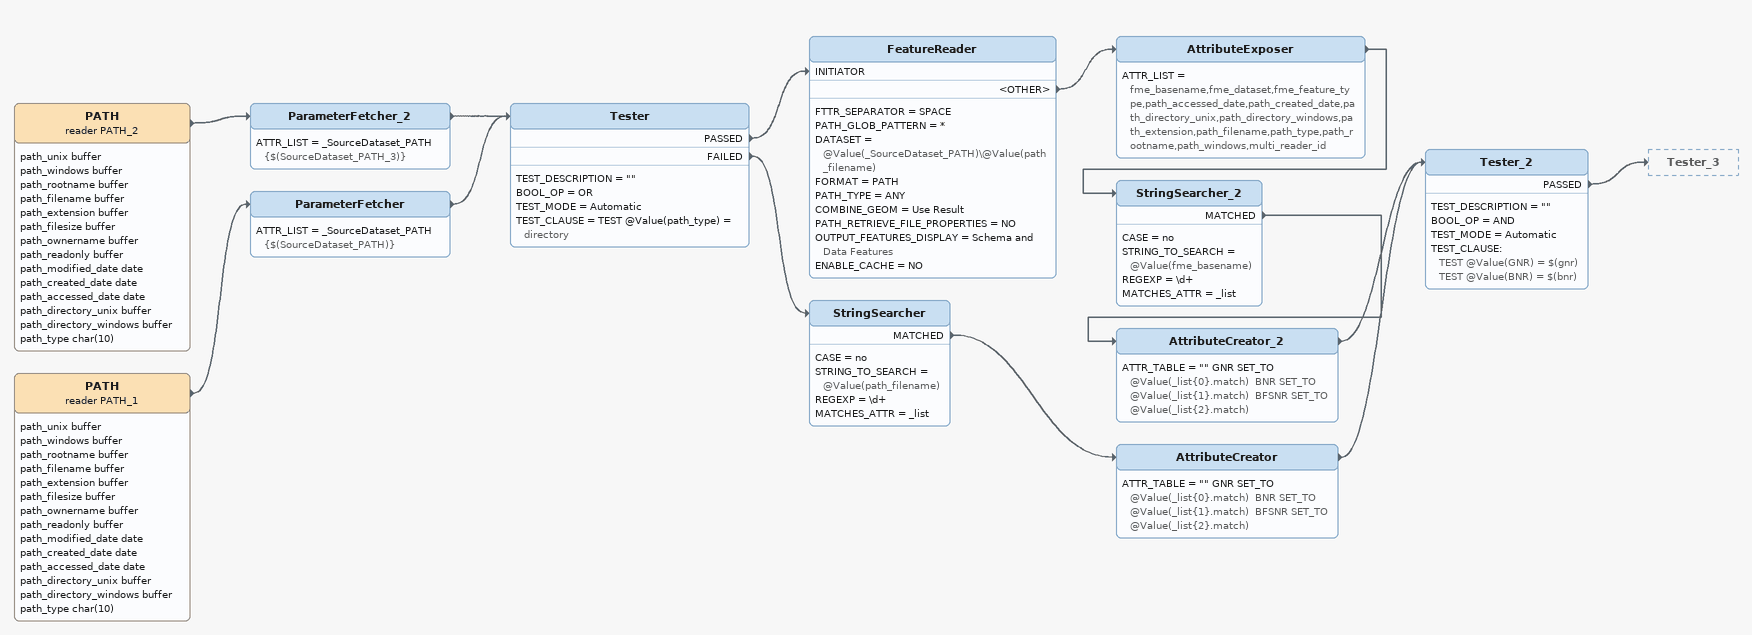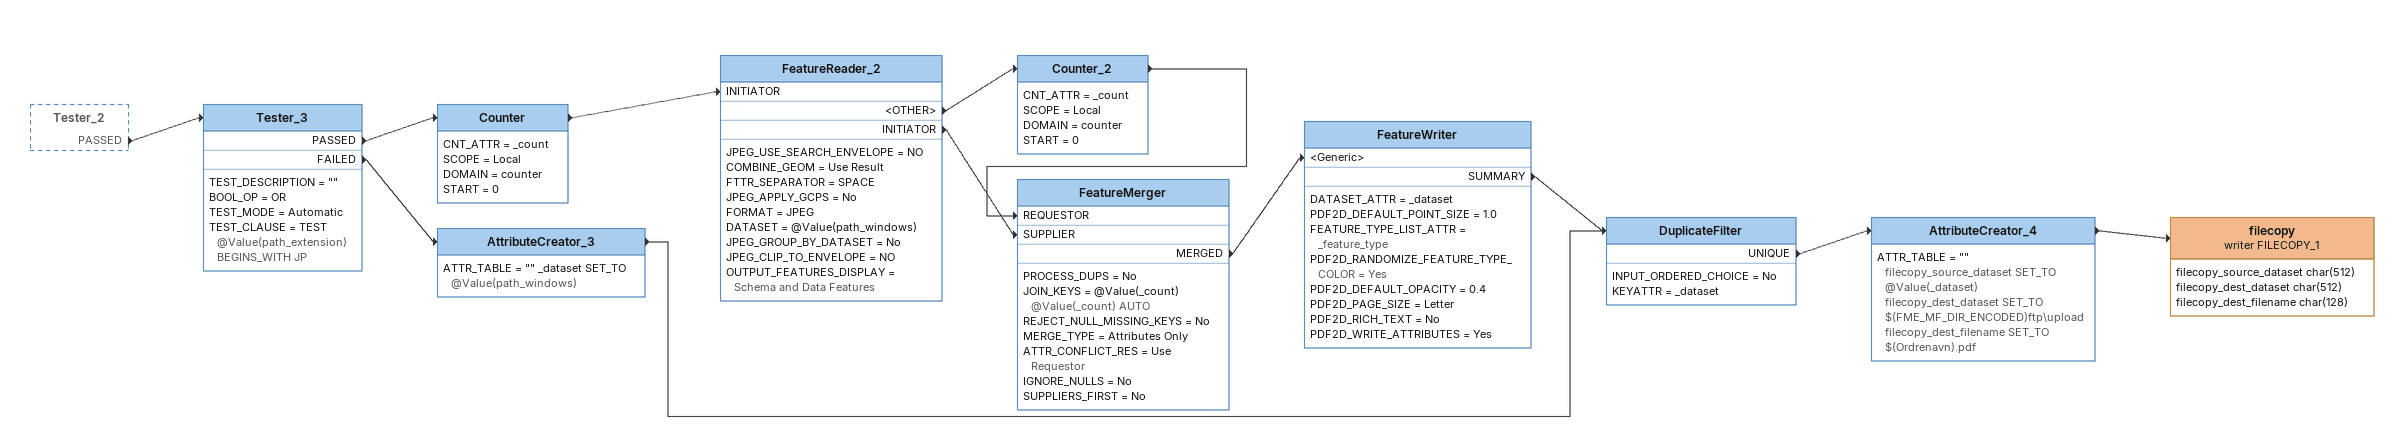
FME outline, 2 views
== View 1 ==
PATH (reader PATH_2)
    attributes: path_unix buffer, path_windows buffer, path_rootname buffer, path_filename buffer, path_extension buffer, path_filesize buffer, path_ownername buffer, path_readonly buffer, path_modified_date date, path_created_date date, path_accessed_date date, path_directory_unix buffer, path_directory_windows buffer, path_type char(10)
    -> ParameterFetcher_2
ParameterFetcher_2
    ATTR_LIST = _SourceDataset_PATH {$(SourceDataset_PATH_3)}
    -> Tester
PATH (reader PATH_1)
    attributes: path_unix buffer, path_windows buffer, path_rootname buffer, path_filename buffer, path_extension buffer, path_filesize buffer, path_ownername buffer, path_readonly buffer, path_modified_date date, path_created_date date, path_accessed_date date, path_directory_unix buffer, path_directory_windows buffer, path_type char(10)
    -> ParameterFetcher
ParameterFetcher
    ATTR_LIST = _SourceDataset_PATH {$(SourceDataset_PATH)}
    -> Tester
Tester
    TEST_DESCRIPTION = ""
    BOOL_OP = OR
    TEST_MODE = Automatic
    TEST_CLAUSE = TEST @Value(path_type) = directory
    PASSED -> FeatureReader [INITIATOR]
    FAILED -> StringSearcher
FeatureReader
    FTTR_SEPARATOR = SPACE
    PATH_GLOB_PATTERN = *
    DATASET = @Value(_SourceDataset_PATH)\@Value(path_filename)
    FORMAT = PATH
    PATH_TYPE = ANY
    COMBINE_GEOM = Use Result
    PATH_RETRIEVE_FILE_PROPERTIES = NO
    OUTPUT_FEATURES_DISPLAY = Schema and Data Features
    ENABLE_CACHE = NO
    <OTHER> -> AttributeExposer
AttributeExposer
    ATTR_LIST = fme_basename,fme_dataset,fme_feature_type,path_accessed_date,path_created_date,path_directory_unix,path_directory_windows,path_extension,path_filename,path_type,path_rootname,path_windows,multi_reader_id
    -> StringSearcher_2
StringSearcher_2
    CASE = no
    STRING_TO_SEARCH = @Value(fme_basename)
    REGEXP = \d+
    MATCHES_ATTR = _list
    MATCHED -> AttributeCreator_2
AttributeCreator_2
    ATTR_TABLE = "" GNR SET_TO @Value(_list{0}.match)  BNR SET_TO @Value(_list{1}.match)  BFSNR SET_TO @Value(_list{2}.match)
    -> Tester_2
StringSearcher
    CASE = no
    STRING_TO_SEARCH = @Value(path_filename)
    REGEXP = \d+
    MATCHES_ATTR = _list
    MATCHED -> AttributeCreator
AttributeCreator
    ATTR_TABLE = "" GNR SET_TO @Value(_list{0}.match)  BNR SET_TO @Value(_list{1}.match)  BFSNR SET_TO @Value(_list{2}.match)
    -> Tester_2
Tester_2
    TEST_DESCRIPTION = ""
    BOOL_OP = AND
    TEST_MODE = Automatic
    TEST_CLAUSE:
      TEST @Value(GNR) = $(gnr)
      TEST @Value(BNR) = $(bnr)
    PASSED -> Tester_3

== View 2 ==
Tester_2 [outside]
    PASSED -> Tester_3
Tester_3
    TEST_DESCRIPTION = ""
    BOOL_OP = OR
    TEST_MODE = Automatic
    TEST_CLAUSE = TEST @Value(path_extension) BEGINS_WITH JP
    PASSED -> Counter
    FAILED -> AttributeCreator_3
Counter
    CNT_ATTR = _count
    SCOPE = Local
    DOMAIN = counter
    START = 0
    -> FeatureReader_2 [INITIATOR]
FeatureReader_2
    JPEG_USE_SEARCH_ENVELOPE = NO
    COMBINE_GEOM = Use Result
    FTTR_SEPARATOR = SPACE
    JPEG_APPLY_GCPS = No
    FORMAT = JPEG
    DATASET = @Value(path_windows)
    JPEG_GROUP_BY_DATASET = No
    JPEG_CLIP_TO_ENVELOPE = NO
    OUTPUT_FEATURES_DISPLAY = Schema and Data Features
    <OTHER> -> Counter_2
    INITIATOR -> FeatureMerger [SUPPLIER]
Counter_2
    CNT_ATTR = _count
    SCOPE = Local
    DOMAIN = counter
    START = 0
    -> FeatureMerger [REQUESTOR]
FeatureMerger
    PROCESS_DUPS = No
    JOIN_KEYS = @Value(_count) @Value(_count) AUTO
    REJECT_NULL_MISSING_KEYS = No
    MERGE_TYPE = Attributes Only
    ATTR_CONFLICT_RES = Use Requestor
    IGNORE_NULLS = No
    SUPPLIERS_FIRST = No
    MERGED -> FeatureWriter [<Generic>]
FeatureWriter
    DATASET_ATTR = _dataset
    PDF2D_DEFAULT_POINT_SIZE = 1.0
    FEATURE_TYPE_LIST_ATTR = _feature_type
    PDF2D_RANDOMIZE_FEATURE_TYPE_COLOR = Yes
    PDF2D_DEFAULT_OPACITY = 0.4
    PDF2D_PAGE_SIZE = Letter
    PDF2D_RICH_TEXT = No
    PDF2D_WRITE_ATTRIBUTES = Yes
    SUMMARY -> DuplicateFilter
AttributeCreator_3
    ATTR_TABLE = "" _dataset SET_TO @Value(path_windows)
    -> DuplicateFilter
DuplicateFilter
    INPUT_ORDERED_CHOICE = No
    KEYATTR = _dataset
    UNIQUE -> AttributeCreator_4
AttributeCreator_4
    ATTR_TABLE = "" filecopy_source_dataset SET_TO @Value(_dataset)  filecopy_dest_dataset SET_TO $(FME_MF_DIR_ENCODED)ftp\upload  filecopy_dest_filename SET_TO $(Ordrenavn).pdf
    -> filecopy (writer FILECOPY_1)
filecopy (writer FILECOPY_1)
    attributes: filecopy_source_dataset char(512), filecopy_dest_dataset char(512), filecopy_dest_filename char(128)
